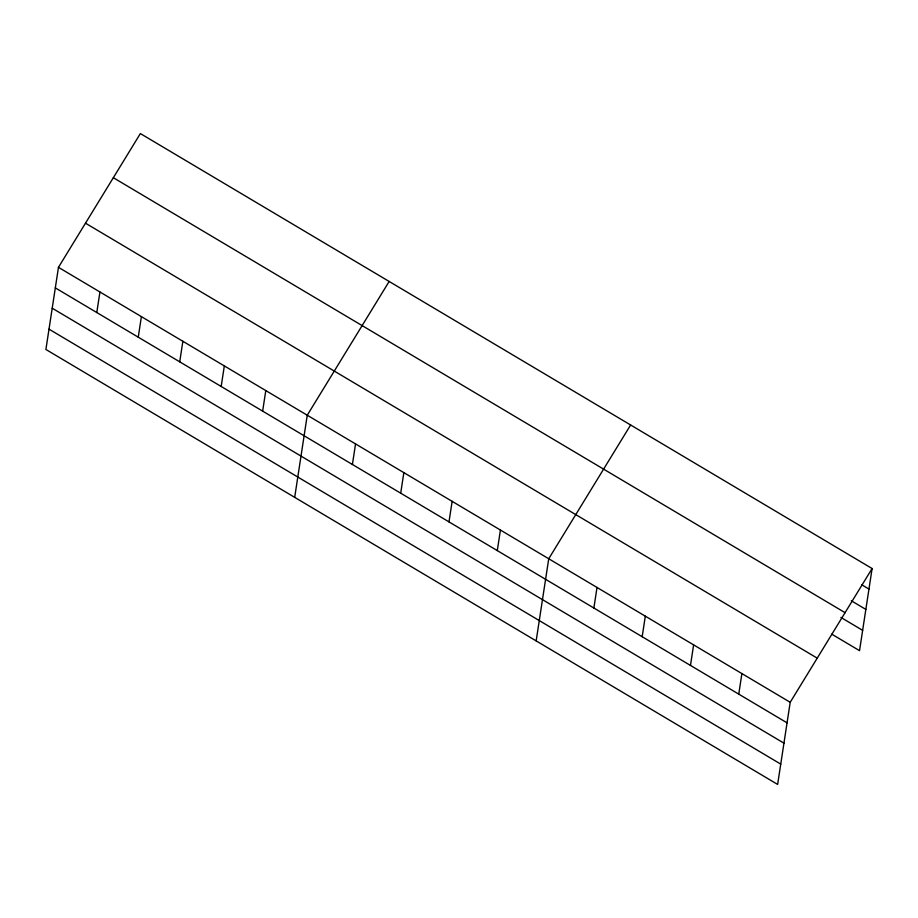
<?xml version="1.0" encoding="UTF-8"?>
<svg xmlns="http://www.w3.org/2000/svg" width="918" height="918" viewBox="0 0 918 918"><rect width="100%" height="100%" fill="white"/><g stroke="black" fill="none" stroke-linecap="round" stroke-linejoin="round"><path stroke-width="1.38" d="M58.465 267.333L45.9 349.471L777.638 784.431L790.203 702.293L872.1 568.529L140.362 133.569L58.465 267.333L790.203 702.293M96.792 312.533L99.936 291.981M138.251 337.181L141.395 316.63M179.721 361.83L182.866 341.278M221.181 386.478L224.325 365.926M262.651 411.126L265.795 390.563M294.689 497.361L307.255 415.211L389.152 281.459M352.409 464.485L355.553 443.922M400.707 493.184L403.851 472.632M448.994 521.894L452.138 501.343M497.292 550.605L500.436 530.042M536.158 640.902L548.735 558.752L630.632 424.988M593.877 608.014L597.021 587.463M642.175 636.725L645.32 616.162M690.474 665.435L693.618 644.872M738.76 694.134L741.905 673.582M872.1 568.529L859.535 650.667L831.765 634.166M861.715 584.777L868.956 589.081M851.353 600.797L865.846 609.403M113.339 177.713L845.076 612.673M840.911 617.424L862.645 630.345M85.5 223.189L817.227 658.149M55.321 287.885L787.059 722.845M52.211 308.207L783.949 743.167M49.01 329.149L780.748 764.109"/></g></svg>
